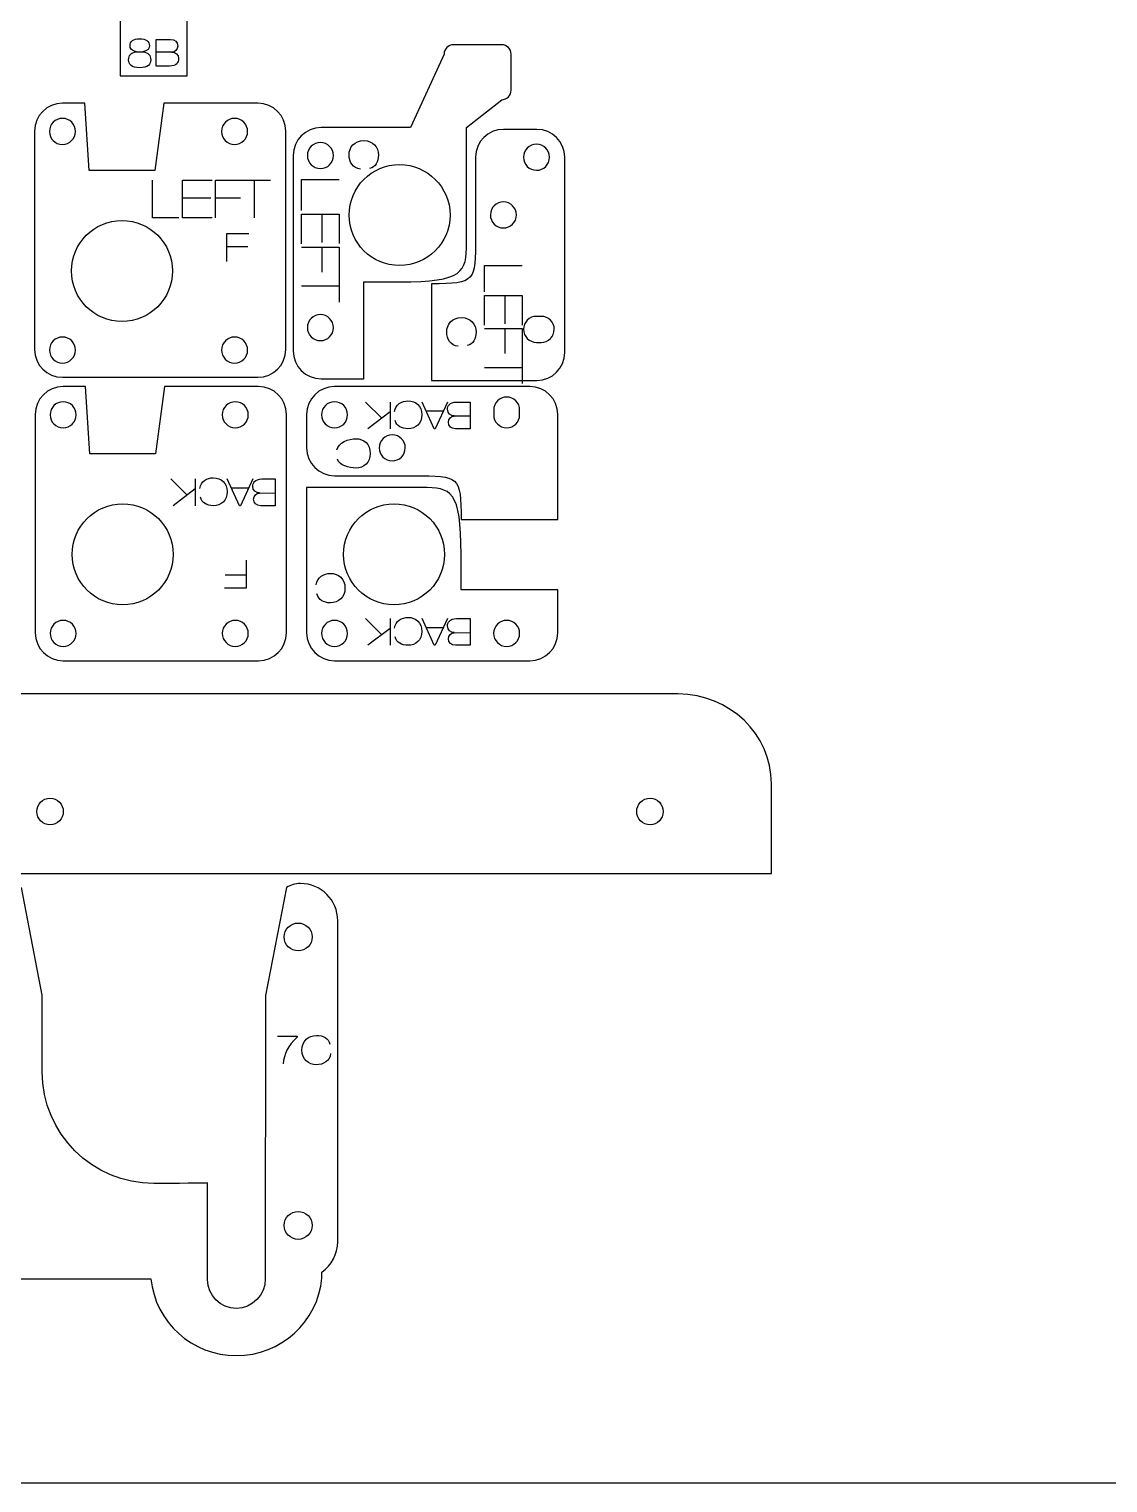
# Model space of a CAD drawing. Header units: millimetres. Extents: x 0 to 610, y -305 to 0.
# Drawn here: x 195 to 310.9, y -304.8 to -148.5 of the extents above; entities that cross this region are included whole.
import ezdxf

# ---------------------------------------------------------------- set-up
doc = ezdxf.new("R2010")
doc.units = ezdxf.units.MM
doc.layers.add('CUTS', color=1, linetype='Continuous', true_color=0xff0000)
doc.layers.add('TEXT', color=5, linetype='Continuous', true_color=0x0000ff)
doc.layers.add('laser bed referance', color=3, linetype='Continuous', lineweight=25, true_color=0x00ff00)

msp = doc.modelspace()

# ---------------------------------------------------------------- linework, layer by layer
at = {"layer": 'CUTS', "color": 1, "lineweight": 25, "true_color": 0xff0000}
for points in [[(204.74, -147.46), (204.74, -153.56), (211.94, -153.56), (211.94, -147.46)], [(239.56, -151.22), (235.96, -159.12), (226.34, -159.12)], [(245.76, -150.22), (240.56, -150.22)], [(246.76, -155.11), (246.76, -151.22), (246.76, -151.22)], [(241.96, -171.52), (241.96, -159.12), (245.76, -156.12)], [(201.42, -163.75), (200.95, -156.5), (198.55, -156.5)], [(219.55, -156.5), (209.45, -156.5), (208.49, -163.75), (201.42, -163.75), (201.42, -163.75)], [(249.53, -159.31), (245.94, -159.31)], [(195.55, -159.5), (195.55, -182.96)], [(222.55, -182.96), (222.55, -159.5)], [(223.34, -162.12), (223.34, -183.12)], [(242.94, -162.31), (242.93, -170.89), (242.93, -170.89)], [(252.53, -183.31), (252.53, -162.31)], [(226.34, -186.12), (230.95, -186.12), (230.95, -175.71), (234.77, -175.71)], [(238.22, -175.91), (238.22, -186.3), (249.53, -186.3)], [(250.01, -179.41), (249.5, -179.41)], [(249.49, -182.21), (250, -182.21), (250, -182.21)], [(198.55, -185.96), (219.55, -185.96)], [(201.03, -186.95), (198.62, -186.95)], [(219.62, -186.95), (209.53, -186.95)], [(248.78, -186.95), (227.79, -186.95)], [(195.62, -189.95), (195.62, -213.42)], [(222.62, -213.42), (222.62, -189.95)], [(224.79, -189.95), (224.79, -193.54)], [(241.39, -201.26), (251.78, -201.26), (251.78, -189.95)], [(244.89, -189.47), (244.89, -189.98)], [(247.68, -189.99), (247.68, -189.48), (247.68, -189.48)], [(208.56, -194.2), (201.49, -194.2), (201.49, -194.2)], [(227.79, -196.54), (236.37, -196.55), (236.37, -196.55)], [(224.79, -197.8), (224.79, -213.42)], [(237.19, -197.8), (224.79, -197.8), (224.79, -197.8)], [(251.78, -213.42), (251.78, -208.81), (241.38, -208.81), (241.38, -204.99)], [(198.62, -216.42), (219.62, -216.42)], [(227.79, -216.42), (248.78, -216.42)], [(264.73, -220), (32.82, -220), (32.82, -226.7), (32.82, -226.7)], [(63.35, -239.28), (70.95, -239.28), (274.73, -239.28)], [(196.38, -260.62), (196.38, -252.38), (194.15, -240.79)], [(222.61, -240.79), (220.37, -252.41), (220.35, -282.87)], [(228.13, -278.87), (228.13, -244.37)], [(214.14, -282.94), (214.14, -272.56)], [(226.44, -282.78), (226.44, -282.13)], [(191.13, -282.87), (208.05, -282.87)]]:
    msp.add_lwpolyline(points, dxfattribs=at)
for points in [[(240.56, -150.22), (240.01, -150.22), (239.56, -150.67), (239.56, -151.22)], [(246.76, -151.22), (246.76, -150.67), (246.31, -150.22), (245.76, -150.22)], [(245.76, -156.12), (246.31, -156.12), (246.76, -155.66), (246.76, -155.11)], [(198.55, -156.5), (196.89, -156.5), (195.55, -157.84), (195.55, -159.5)], [(222.55, -159.5), (222.55, -157.84), (221.2, -156.5), (219.55, -156.5)], [(198.55, -158.13), (197.78, -158.13), (197.15, -158.75), (197.15, -159.53)], [(199.95, -159.54), (199.95, -158.76), (199.33, -158.13), (198.55, -158.13)], [(217.05, -158.13), (216.28, -158.13), (215.65, -158.75), (215.65, -159.53)], [(218.45, -159.54), (218.45, -158.76), (217.82, -158.13), (217.05, -158.13)], [(226.34, -159.12), (224.68, -159.12), (223.34, -160.47), (223.34, -162.12)], [(245.94, -159.31), (244.28, -159.31), (242.94, -160.65), (242.94, -162.31)], [(252.53, -162.31), (252.53, -160.65), (251.18, -159.31), (249.53, -159.31)], [(197.15, -159.53), (197.15, -160.3), (197.77, -160.93), (198.54, -160.93)], [(198.54, -160.93), (199.32, -160.93), (199.95, -160.31), (199.95, -159.54)], [(215.65, -159.53), (215.64, -160.3), (216.27, -160.93), (217.04, -160.93)], [(217.04, -160.93), (217.81, -160.93), (218.44, -160.31), (218.45, -159.54)], [(226.28, -160.72), (225.5, -160.72), (224.87, -161.35), (224.87, -162.12)], [(227.67, -162.13), (227.67, -161.36), (227.05, -160.73), (226.28, -160.72)], [(249.5, -160.91), (248.72, -160.91), (248.09, -161.53), (248.09, -162.3)], [(250.89, -162.31), (250.89, -161.54), (250.27, -160.91), (249.5, -160.91)], [(224.87, -162.12), (224.87, -162.89), (225.49, -163.52), (226.27, -163.52)], [(226.27, -163.52), (227.04, -163.53), (227.67, -162.9), (227.67, -162.13)], [(248.09, -162.3), (248.09, -163.08), (248.71, -163.7), (249.49, -163.71)], [(249.49, -163.71), (250.26, -163.71), (250.89, -163.09), (250.89, -162.31)], [(229.35, -168.52), (229.35, -165.53), (231.77, -163.1), (234.77, -163.1)], [(234.77, -163.1), (237.77, -163.1), (240.2, -165.53), (240.2, -168.52)], [(245.94, -167.11), (245.17, -167.11), (244.54, -167.73), (244.54, -168.5)], [(247.33, -168.51), (247.34, -167.74), (246.71, -167.11), (245.94, -167.11)], [(234.77, -173.95), (231.77, -173.95), (229.35, -171.52), (229.35, -168.52)], [(240.2, -168.52), (240.2, -171.52), (237.77, -173.95), (234.77, -173.95)], [(244.54, -168.5), (244.53, -169.28), (245.16, -169.91), (245.93, -169.91)], [(245.93, -169.91), (246.7, -169.91), (247.33, -169.29), (247.33, -168.51)], [(199.52, -174.53), (199.52, -171.54), (201.95, -169.11), (204.95, -169.11)], [(204.95, -169.11), (207.94, -169.11), (210.37, -171.54), (210.37, -174.53)], [(234.77, -175.71), (241.68, -175.71), (241.96, -174.66), (241.96, -171.52)], [(242.93, -170.89), (242.93, -175.7), (242.93, -175.91), (238.22, -175.91)], [(204.95, -179.96), (201.95, -179.96), (199.52, -177.53), (199.52, -174.53)], [(210.37, -174.53), (210.37, -177.53), (207.94, -179.96), (204.95, -179.96)], [(226.28, -179.22), (225.5, -179.22), (224.87, -179.84), (224.87, -180.62)], [(227.67, -180.63), (227.67, -179.85), (227.05, -179.22), (226.28, -179.22)], [(249.5, -179.41), (248.72, -179.4), (248.09, -180.03), (248.09, -180.8)], [(251.4, -180.81), (251.41, -180.04), (250.78, -179.41), (250.01, -179.41)], [(224.87, -180.62), (224.87, -181.39), (225.49, -182.02), (226.27, -182.02)], [(226.27, -182.02), (227.04, -182.02), (227.67, -181.4), (227.67, -180.63)], [(248.09, -180.8), (248.09, -181.57), (248.71, -182.2), (249.49, -182.21)], [(250, -182.21), (250.77, -182.21), (251.4, -181.58), (251.4, -180.81)], [(198.55, -181.63), (197.78, -181.63), (197.15, -182.25), (197.15, -183.03)], [(199.95, -183.04), (199.95, -182.26), (199.33, -181.63), (198.55, -181.63)], [(217.05, -181.63), (216.28, -181.63), (215.65, -182.25), (215.65, -183.03)], [(218.45, -183.04), (218.45, -182.26), (217.82, -181.63), (217.05, -181.63)], [(195.55, -182.96), (195.55, -184.62), (196.89, -185.96), (198.55, -185.96)], [(197.15, -183.03), (197.15, -183.8), (197.77, -184.43), (198.55, -184.43)], [(198.55, -184.43), (199.32, -184.43), (199.95, -183.81), (199.95, -183.04)], [(215.65, -183.03), (215.64, -183.8), (216.27, -184.43), (217.04, -184.43)], [(217.04, -184.43), (217.81, -184.43), (218.44, -183.81), (218.45, -183.04)], [(219.55, -185.96), (221.2, -185.96), (222.55, -184.62), (222.55, -182.96)], [(223.34, -183.12), (223.34, -184.78), (224.68, -186.12), (226.34, -186.12)], [(249.53, -186.3), (251.18, -186.3), (252.53, -184.96), (252.53, -183.31)], [(198.62, -186.95), (196.97, -186.95), (195.62, -188.3), (195.62, -189.95)], [(201.49, -194.2), (201.49, -194.2), (201.03, -186.95), (201.03, -186.95)], [(209.53, -186.95), (209.53, -186.95), (208.56, -194.2), (208.56, -194.2)], [(222.62, -189.95), (222.62, -188.3), (221.28, -186.95), (219.62, -186.95)], [(227.79, -186.95), (226.13, -186.95), (224.79, -188.3), (224.79, -189.95)], [(251.78, -189.95), (251.78, -188.3), (250.44, -186.95), (248.78, -186.95)], [(198.63, -188.59), (197.86, -188.59), (197.23, -189.21), (197.22, -189.98)], [(200.02, -189.99), (200.03, -189.22), (199.4, -188.59), (198.63, -188.59)], [(217.13, -188.59), (216.35, -188.59), (215.72, -189.21), (215.72, -189.98)], [(218.52, -189.99), (218.52, -189.22), (217.9, -188.59), (217.13, -188.59)], [(227.79, -188.59), (227.02, -188.59), (226.39, -189.21), (226.39, -189.98)], [(229.19, -189.99), (229.19, -189.22), (228.57, -188.59), (227.79, -188.59)], [(246.29, -188.08), (245.52, -188.08), (244.89, -188.7), (244.89, -189.47)], [(247.68, -189.48), (247.69, -188.71), (247.06, -188.08), (246.29, -188.08)], [(197.22, -189.98), (197.22, -190.76), (197.85, -191.39), (198.62, -191.39)], [(198.62, -191.39), (199.39, -191.39), (200.02, -190.77), (200.02, -189.99)], [(215.72, -189.98), (215.72, -190.76), (216.34, -191.39), (217.12, -191.39)], [(217.12, -191.39), (217.89, -191.39), (218.52, -190.77), (218.52, -189.99)], [(226.39, -189.98), (226.39, -190.76), (227.01, -191.39), (227.78, -191.39)], [(227.78, -191.39), (228.56, -191.39), (229.19, -190.77), (229.19, -189.99)], [(244.89, -189.98), (244.88, -190.76), (245.51, -191.39), (246.28, -191.39)], [(246.28, -191.39), (247.05, -191.39), (247.68, -190.77), (247.68, -189.99)], [(233.99, -192.15), (233.22, -192.14), (232.59, -192.77), (232.59, -193.54)], [(235.39, -193.55), (235.39, -192.78), (234.77, -192.15), (233.99, -192.15)], [(224.79, -193.54), (224.79, -195.2), (226.13, -196.54), (227.79, -196.54)], [(232.59, -193.54), (232.58, -194.31), (233.21, -194.94), (233.98, -194.94)], [(233.98, -194.94), (234.76, -194.95), (235.38, -194.32), (235.39, -193.55)], [(236.37, -196.55), (241.18, -196.55), (241.39, -196.55), (241.39, -201.26)], [(241.38, -204.99), (241.38, -198.08), (240.32, -197.8), (237.19, -197.8)], [(199.6, -204.99), (199.6, -201.99), (202.03, -199.56), (205.02, -199.56)], [(205.02, -199.56), (208.02, -199.56), (210.45, -201.99), (210.45, -204.99)], [(228.76, -204.99), (228.76, -201.99), (231.19, -199.56), (234.19, -199.56)], [(234.19, -199.56), (237.18, -199.56), (239.61, -201.99), (239.61, -204.99)], [(205.02, -210.41), (202.03, -210.41), (199.6, -207.99), (199.6, -204.99)], [(210.45, -204.99), (210.45, -207.99), (208.02, -210.41), (205.02, -210.41)], [(234.19, -210.41), (231.19, -210.41), (228.76, -207.99), (228.76, -204.99)], [(239.61, -204.99), (239.61, -207.99), (237.18, -210.41), (234.19, -210.41)], [(198.63, -212.09), (197.86, -212.09), (197.23, -212.71), (197.22, -213.48)], [(200.02, -213.49), (200.03, -212.72), (199.4, -212.09), (198.63, -212.09)], [(217.13, -212.09), (216.35, -212.09), (215.72, -212.71), (215.72, -213.48)], [(218.52, -213.49), (218.52, -212.72), (217.9, -212.09), (217.13, -212.09)], [(227.79, -212.09), (227.02, -212.09), (226.39, -212.71), (226.39, -213.48)], [(229.19, -213.49), (229.19, -212.72), (228.57, -212.09), (227.79, -212.09)], [(246.29, -212.09), (245.52, -212.09), (244.89, -212.71), (244.88, -213.48)], [(247.68, -213.49), (247.69, -212.72), (247.06, -212.09), (246.29, -212.09)], [(195.62, -213.42), (195.62, -215.08), (196.97, -216.42), (198.62, -216.42)], [(197.22, -213.48), (197.22, -214.26), (197.85, -214.89), (198.62, -214.89)], [(198.62, -214.89), (199.39, -214.89), (200.02, -214.27), (200.02, -213.49)], [(215.72, -213.48), (215.72, -214.26), (216.34, -214.89), (217.12, -214.89)], [(217.12, -214.89), (217.89, -214.89), (218.52, -214.27), (218.52, -213.49)], [(219.62, -216.42), (221.28, -216.42), (222.62, -215.08), (222.62, -213.42)], [(224.79, -213.42), (224.79, -215.08), (226.13, -216.42), (227.79, -216.42)], [(226.39, -213.48), (226.39, -214.26), (227.01, -214.89), (227.78, -214.89)], [(227.78, -214.89), (228.56, -214.89), (229.19, -214.27), (229.19, -213.49)], [(244.88, -213.48), (244.88, -214.26), (245.51, -214.89), (246.28, -214.89)], [(246.28, -214.89), (247.05, -214.89), (247.68, -214.27), (247.68, -213.49)], [(248.78, -216.42), (250.44, -216.42), (251.78, -215.08), (251.78, -213.42)], [(274.73, -229.64), (274.73, -224.33), (270.23, -220), (264.73, -220)], [(274.73, -239.28), (274.73, -239.28), (274.73, -234.94), (274.73, -229.64)], [(195.79, -232.64), (195.79, -231.85), (196.43, -231.21), (197.21, -231.21)], [(197.21, -231.21), (198, -231.21), (198.64, -231.85), (198.64, -232.64)], [(260.26, -232.64), (260.26, -231.85), (260.9, -231.21), (261.69, -231.21)], [(261.69, -231.21), (262.47, -231.21), (263.11, -231.85), (263.11, -232.64)], [(197.21, -234.06), (196.43, -234.06), (195.79, -233.42), (195.79, -232.64)], [(198.64, -232.64), (198.64, -233.42), (198, -234.06), (197.21, -234.06)], [(261.69, -234.06), (260.9, -234.06), (260.26, -233.42), (260.26, -232.64)], [(263.11, -232.64), (263.11, -233.42), (262.47, -234.06), (261.69, -234.06)], [(224.13, -240.37), (223.49, -240.37), (223.14, -240.52), (222.61, -240.79)], [(228.13, -244.37), (228.13, -242.16), (226.34, -240.37), (224.13, -240.37)], [(222.38, -246.12), (222.38, -245.29), (223.05, -244.62), (223.88, -244.62)], [(223.88, -244.62), (224.7, -244.62), (225.38, -245.29), (225.38, -246.12)], [(223.88, -247.62), (223.05, -247.62), (222.38, -246.95), (222.38, -246.12)], [(225.38, -246.12), (225.38, -246.95), (224.7, -247.62), (223.88, -247.62)], [(208.38, -272.62), (201.75, -272.62), (196.38, -267.25), (196.38, -260.62)], [(214.14, -272.56), (214.14, -272.56), (210.47, -272.62), (208.38, -272.62)], [(222.38, -277.12), (222.38, -276.29), (223.05, -275.62), (223.88, -275.62)], [(223.88, -275.62), (224.7, -275.62), (225.38, -276.29), (225.38, -277.12)], [(223.88, -278.62), (223.05, -278.62), (222.38, -277.95), (222.38, -277.12)], [(225.38, -277.12), (225.38, -277.95), (224.7, -278.62), (223.88, -278.62)], [(226.44, -282.13), (227.46, -281.4), (228.13, -280.21), (228.13, -278.87)], [(217.24, -291.12), (222.04, -291.12), (225.99, -287.47), (226.44, -282.78)], [(208.05, -282.87), (208.54, -287.51), (212.47, -291.12), (217.24, -291.12)], [(217.24, -286.04), (215.53, -286.04), (214.14, -284.65), (214.14, -282.94)], [(220.35, -282.87), (220.35, -284.58), (218.95, -286.04), (217.24, -286.04)]]:
    msp.add_open_spline(points, degree=3, dxfattribs=at)
at = {"layer": 'laser bed referance'}
for q in [(304.8, -304.8), (609.6, -304.8)]:
    msp.add_line((0, -304.8), q, dxfattribs=at)
at = {"layer": 'TEXT', "color": 5, "true_color": 0x0000ff}
for points in [[(208.61, -149.65), (210.17, -149.65)], [(210.06, -152.52), (208.61, -152.52), (208.61, -149.65), (208.61, -149.65)], [(206.51, -150.98), (206.51, -150.97)], [(206.51, -150.98), (207.19, -150.98)], [(207.19, -150.97), (207.19, -150.98)], [(210.3, -151.01), (208.61, -151.01)], [(210.3, -151.01), (210.3, -151.02)], [(211.07, -168.83), (208.23, -168.83), (208.23, -164.78)], [(214.65, -168.83), (211.46, -168.83), (211.46, -164.78), (214.62, -164.78)], [(215.01, -168.83), (215.01, -164.78), (217.85, -164.78)], [(217.41, -164.78), (220.91, -164.78)], [(219.17, -168.83), (219.17, -164.78)], [(224.24, -168.04), (224.24, -164.7), (228.3, -164.7)], [(211.46, -166.66), (214.49, -166.66)], [(215.01, -166.66), (217.69, -166.66)], [(224.24, -171.62), (224.24, -168.43), (228.3, -168.43), (228.3, -171.59)], [(226.41, -168.43), (226.41, -171.46)], [(216.22, -173.52), (216.22, -170.5), (218.58, -170.5)], [(216.22, -171.91), (218.48, -171.91)], [(224.24, -171.98), (228.3, -171.98), (228.3, -174.82)], [(226.41, -171.98), (226.41, -174.66)], [(228.3, -174.38), (228.3, -177.88)], [(243.91, -176.79), (243.91, -173.95), (247.96, -173.95)], [(224.24, -176.14), (228.3, -176.14)], [(243.91, -180.37), (243.91, -177.18), (247.96, -177.18), (247.96, -180.34)], [(246.08, -177.18), (246.08, -180.21)], [(243.91, -180.73), (247.96, -180.73), (247.96, -183.57)], [(246.08, -180.73), (246.08, -183.41)], [(247.96, -183.13), (247.96, -186.63)], [(243.91, -184.89), (247.96, -184.89)], [(232.87, -190.35), (231.12, -188.62)], [(233.75, -188.62), (233.75, -191.49)], [(239.93, -188.62), (238.61, -191.49), (238.51, -191.49), (237.19, -188.62)], [(240.89, -188.62), (242.35, -188.62), (242.35, -191.49), (242.35, -191.49)], [(233.75, -189.69), (231.38, -191.49)], [(237.62, -189.57), (239.5, -189.57)], [(240.65, -190.12), (242.35, -190.12)], [(240.65, -190.13), (240.65, -190.12)], [(242.35, -191.49), (240.79, -191.49)], [(211.95, -198.62), (210.19, -196.89)], [(212.82, -196.89), (212.82, -199.76)], [(219, -196.89), (217.68, -199.76), (217.58, -199.76), (216.26, -196.89)], [(219.97, -196.89), (221.42, -196.89), (221.42, -199.76), (221.42, -199.76)], [(212.82, -197.96), (210.46, -199.76)], [(216.7, -197.84), (218.57, -197.84)], [(219.73, -198.39), (221.42, -198.4)], [(219.73, -198.4), (219.73, -198.39)], [(221.42, -199.76), (219.86, -199.76)], [(218.3, -205.6), (218.3, -208.62), (215.95, -208.62)], [(218.3, -207.22), (216.04, -207.22)], [(232.87, -213.63), (231.12, -211.9)], [(233.75, -211.9), (233.75, -214.77)], [(239.93, -211.9), (238.61, -214.77), (238.51, -214.77), (237.19, -211.9)], [(240.89, -211.9), (242.35, -211.9), (242.35, -214.77), (242.35, -214.77)], [(233.75, -212.97), (231.38, -214.77)], [(237.62, -212.85), (239.5, -212.85)], [(240.65, -213.4), (242.35, -213.41)], [(240.65, -213.41), (240.65, -213.4)], [(242.35, -214.77), (240.79, -214.77)], [(221.65, -256.79), (223.76, -256.79), (223.76, -256.9)]]:
    msp.add_lwpolyline(points, dxfattribs=at)
for points in [[(205.81, -150.32), (205.81, -149.83), (206.18, -149.57), (206.85, -149.57)], [(206.85, -149.57), (207.52, -149.57), (207.89, -149.83), (207.89, -150.32)], [(210.17, -149.65), (210.62, -149.65), (210.94, -149.89), (210.94, -150.36)], [(205.66, -151.83), (205.66, -151.36), (205.91, -151.04), (206.51, -150.98)], [(206.51, -150.97), (205.97, -150.93), (205.81, -150.57), (205.81, -150.32)], [(207.89, -150.32), (207.89, -150.57), (207.73, -150.93), (207.19, -150.97)], [(207.19, -150.98), (207.79, -151.04), (208.04, -151.36), (208.04, -151.83)], [(210.94, -150.36), (210.94, -150.7), (210.64, -151.02), (210.3, -151.01)], [(210.3, -151.02), (210.68, -151.03), (211.03, -151.24), (211.03, -151.74)], [(206.85, -152.69), (205.95, -152.69), (205.66, -152.29), (205.66, -151.83)], [(208.04, -151.83), (208.04, -152.29), (207.75, -152.69), (206.85, -152.69)], [(211.03, -151.74), (211.03, -152.07), (210.81, -152.52), (210.06, -152.52)], [(229.35, -162.08), (229.35, -161.22), (229.93, -160.51), (230.93, -160.51)], [(230.93, -160.51), (231.92, -160.51), (232.5, -161.22), (232.5, -162.08)], [(230.56, -163.59), (229.75, -163.5), (229.35, -162.78), (229.35, -162.08)], [(232.5, -162.08), (232.5, -162.79), (232.21, -163.36), (231.56, -163.52)], [(239.84, -181.11), (239.84, -180.25), (240.42, -179.55), (241.42, -179.55)], [(241.42, -179.55), (242.42, -179.55), (243, -180.25), (243, -181.11)], [(241.06, -182.63), (240.25, -182.54), (239.84, -181.81), (239.84, -181.11)], [(243, -181.11), (243, -181.83), (242.71, -182.39), (242.05, -182.55)], [(234.24, -189.64), (234.33, -188.88), (235.02, -188.49), (235.68, -188.49)], [(235.68, -188.49), (236.5, -188.49), (237.17, -189.04), (237.17, -189.99)], [(239.93, -189.4), (239.93, -189.06), (240.14, -188.62), (240.89, -188.62)], [(235.68, -191.49), (235, -191.49), (234.46, -191.21), (234.31, -190.59)], [(237.17, -189.99), (237.17, -190.94), (236.5, -191.49), (235.68, -191.49)], [(240.65, -190.12), (240.28, -190.1), (239.93, -189.9), (239.93, -189.4)], [(240.02, -190.78), (240.02, -190.44), (240.31, -190.12), (240.65, -190.13)], [(240.79, -191.49), (240.34, -191.49), (240.02, -191.24), (240.02, -190.78)], [(228.05, -193.77), (228.14, -192.97), (229.37, -192.56), (230.07, -192.56)], [(230.07, -192.56), (230.93, -192.56), (231.63, -193.14), (231.63, -194.14)], [(230.07, -195.72), (229.35, -195.72), (228.29, -195.42), (228.12, -194.77)], [(231.63, -194.14), (231.63, -195.14), (230.93, -195.72), (230.07, -195.72)], [(213.32, -197.91), (213.4, -197.14), (214.09, -196.76), (214.76, -196.76)], [(214.76, -196.76), (215.58, -196.76), (216.25, -197.31), (216.25, -198.26)], [(219, -197.67), (219, -197.33), (219.22, -196.89), (219.97, -196.89)], [(216.25, -198.26), (216.25, -199.21), (215.58, -199.76), (214.76, -199.76)], [(219.73, -198.39), (219.35, -198.37), (219, -198.17), (219, -197.67)], [(219.09, -199.05), (219.09, -198.71), (219.39, -198.39), (219.73, -198.4)], [(214.76, -199.76), (214.08, -199.76), (213.54, -199.48), (213.39, -198.86)], [(219.86, -199.76), (219.41, -199.76), (219.09, -199.51), (219.09, -199.05)], [(225.83, -208.26), (225.92, -207.45), (226.64, -207.04), (227.34, -207.04)], [(227.34, -207.04), (228.21, -207.04), (228.91, -207.62), (228.91, -208.62)], [(227.34, -210.2), (226.63, -210.2), (226.06, -209.91), (225.9, -209.25)], [(228.91, -208.62), (228.91, -209.62), (228.21, -210.2), (227.34, -210.2)], [(234.24, -212.92), (234.33, -212.16), (235.02, -211.77), (235.68, -211.77)], [(235.68, -211.77), (236.5, -211.77), (237.17, -212.32), (237.17, -213.27)], [(239.93, -212.68), (239.93, -212.34), (240.14, -211.9), (240.89, -211.9)], [(235.68, -214.77), (235, -214.77), (234.46, -214.49), (234.31, -213.87)], [(237.17, -213.27), (237.17, -214.22), (236.5, -214.77), (235.68, -214.77)], [(240.65, -213.4), (240.28, -213.38), (239.93, -213.18), (239.93, -212.68)], [(240.02, -214.06), (240.02, -213.72), (240.31, -213.4), (240.65, -213.41)], [(240.79, -214.77), (240.34, -214.77), (240.02, -214.52), (240.02, -214.06)], [(223.76, -256.9), (222.78, -257.76), (222.33, -258.74), (222.28, -259.77)], [(224.29, -258.28), (224.29, -257.28), (224.99, -256.7), (225.85, -256.7)], [(225.85, -256.7), (226.57, -256.7), (227.14, -256.99), (227.3, -257.65)], [(225.85, -259.86), (224.99, -259.86), (224.29, -259.28), (224.29, -258.28)], [(227.37, -258.64), (227.28, -259.45), (226.55, -259.86), (225.85, -259.86)]]:
    msp.add_open_spline(points, degree=3, dxfattribs=at)

doc.saveas('drawing.dxf')
